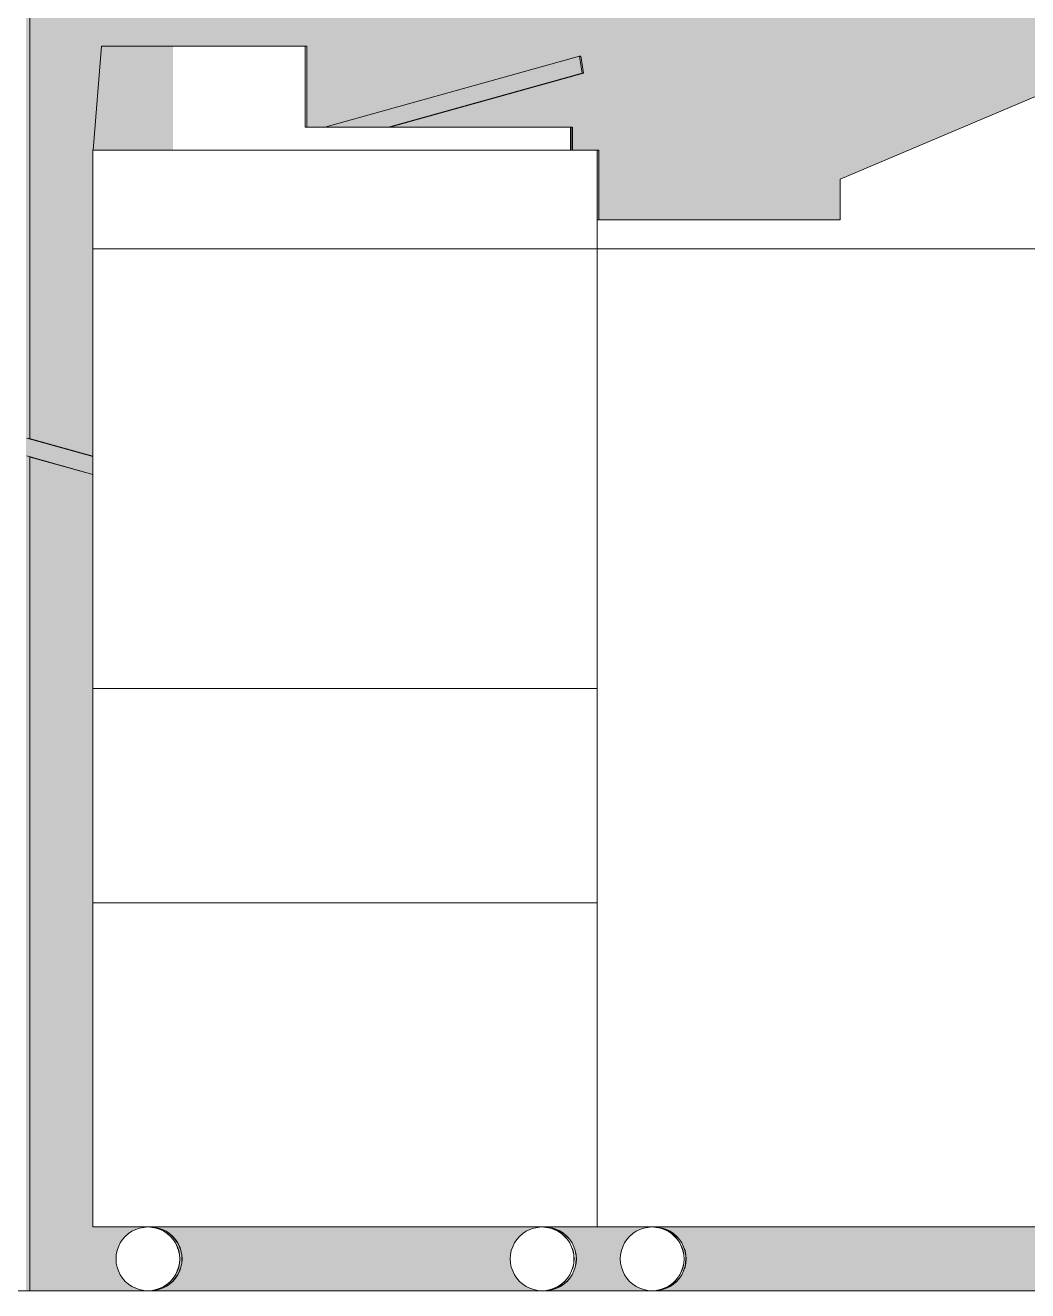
# Model space of a CAD drawing. Header units: millimetres. Extents: x -46169 to 174149, y -86316 to 18123.
# Drawn here: x 112839 to 113704, y -84458 to -83365 of the extents above; entities that cross this region are included whole.
import ezdxf

# ---------------------------------------------------------------- set-up
doc = ezdxf.new("R2010")
doc.units = ezdxf.units.MM
doc.header["$MEASUREMENT"] = 0
doc.linetypes.add('Dashed', pattern=[2822.222233, 1411.111116, -1411.111116])
doc.linetypes.add('Wipeout_Contour', pattern=[1000, 0, -1000])
for name, color, linetype in [('A04_A04_1_A-35-M_FFE_Sanitary', 7, 'Continuous'), ('A04_A04_1_New_A-25-M_Wall_Int', 7, 'Continuous'), ('A04_A04_1_New_A-35-M_FFE_Loose', 7, 'Continuous')]:
    doc.layers.add(name, color=color, linetype=linetype)
for name, color, linetype, lineweight, true_color in [('A04_A04_1_A-35-M_FFE_Sanitary_Pen_No__105', 7, 'Continuous', 15, 0xa6a6a6), ('A04_A04_1_A-35-M_FFE_Sanitary_Pen_No__210', 7, 'Continuous', 13, 0xbae3f7), ('A04_A04_1_New_A-35-M_FFE_Loose_Pen_No__64', 7, 'Continuous', 20, 0x606060)]:
    doc.layers.add(name, color=color, linetype=linetype, lineweight=lineweight, true_color=true_color)
for name, color, linetype, lineweight in [('A04_A04_1_A-95-P_Drawing_Pen_No__1', 7, 'Continuous', 13), ('A04_A04_1_New_A-20-M_Floor_Slab_Pen_No__1', 7, 'Continuous', 13), ('A04_A04_1_New_A-25-M_Wall_Int_Pen_No__87', 8, 'Continuous', 20)]:
    doc.layers.add(name, color=color, linetype=linetype, lineweight=lineweight)

msp = doc.modelspace()

# ---------------------------------------------------------------- hatches: boundary and pattern name
at = {"layer": 'A04_A04_1_A-35-M_FFE_Sanitary', "linetype": 'Continuous', "lineweight": 0, "true_color": 0x3f3f3f}
msp.add_hatch(color=49, dxfattribs=at).paths.add_polyline_path([(117988, -81959.2), (112839.2, -81959.2), (112839.2, -84457.9), (117988, -84457.9)])
msp.add_hatch(color=49, dxfattribs=at).paths.add_polyline_path([(117988, -81959.2), (112839.2, -81959.2), (112839.2, -84457.9), (117988, -84457.9)])
msp.add_hatch(color=49, dxfattribs=at).paths.add_polyline_path([(117988, -81959.2), (112839.2, -81959.2), (112839.2, -84457.9), (117988, -84457.9)])

# ---------------------------------------------------------------- next in the draw order: wipeouts: each hides what was drawn before it
at = {"color": 254, "linetype": 'Wipeout_Contour', "lineweight": 0, "ltscale": 4088012.819226035}
msp.add_wipeout([(112896.9, -83752.8), (112842.5, -83737.7), (112842.5, -84457.9), (112944.5, -84457.9), (112940.9, -84457.7), (112937.4, -84457), (112934, -84455.8), (112930.7, -84454.2), (112927.7, -84452.2), (112925, -84449.9), (112922.7, -84447.2), (112920.7, -84444.2), (112919.1, -84440.9), (112917.9, -84437.5), (112917.2, -84434), (112917, -84430.4), (112917.2, -84426.8), (112917.9, -84423.3), (112919.1, -84419.9), (112920.7, -84416.7), (112922.7, -84413.7), (112925, -84411), (112927.7, -84408.6), (112930.7, -84406.6), (112934, -84405), (112937.4, -84403.9), (112940.9, -84403.2), (112944.5, -84402.9), (112896.9, -84402.9)], dxfattribs=at).dxf.layer = 'A04_A04_1_New_A-25-M_Wall_Int'

# ---------------------------------------------------------------- next in the draw order: wipeouts: each hides what was drawn before it
at = {"color": 254, "linetype": 'Wipeout_Contour', "lineweight": 0, "ltscale": 12167642.40603269}
msp.add_wipeout([(117988, -81959.2), (112842.5, -81959.2), (112842.5, -83722), (112896.9, -83737.1), (112896.9, -83472.9), (112904.6, -83382.9), (113080.3, -83382.9), (113080.3, -83452.9), (113080.3, -83382.9), (113081.8, -83382.9), (113081.8, -83452.9), (113097.3, -83452.9), (113317.2, -83391.7), (113318.3, -83391.7), (113320.7, -83406.4), (113153.5, -83452.9), (113311, -83452.9), (113311, -83472.9), (113334, -83472.9), (113334, -83532.9), (113542.3, -83532.9), (113542.3, -83497.9), (113742.3, -83412.9), (113762.3, -83412.9), (113764, -83412.9), (113984, -83437.9), (113764.1, -83412.9), (113984.5, -83437.9), (113984.5, -83495.4), (114072.7, -83476.7), (114073.8, -83476.7), (114076.9, -83491.4), (113984.5, -83511), (113984.5, -83687.2), (114292.7, -83621.7), (114293.8, -83621.7), (114296.9, -83636.4), (113984.5, -83702.8), (113984.5, -84187.2), (114292.7, -84121.7), (114293.8, -84121.7), (114296.9, -84136.4), (113984.5, -84202.8), (113984.5, -84402.9), (113936.6, -84402.9), (113940.2, -84403.2), (113943.7, -84403.9), (113947.1, -84405), (113950.3, -84406.6), (113953.3, -84408.6), (113950.3, -84406.6), (113947.1, -84405), (113943.7, -84403.9), (113940.2, -84403.2), (113943.8, -84403.9), (113947.2, -84405), (113950.4, -84406.6), (113953.4, -84408.6), (113956.1, -84411), (113958.5, -84413.7), (113960.5, -84416.7), (113962.1, -84419.9), (113963.3, -84423.3), (113964, -84426.8), (113964.2, -84430.4), (113964, -84434), (113963.3, -84437.5), (113962.1, -84440.9), (113960.5, -84444.2), (113958.5, -84447.2), (113956.1, -84449.9), (113953.4, -84452.2), (113950.4, -84454.2), (113947.2, -84455.8), (113943.8, -84457), (113940.3, -84457.7), (113943.7, -84457), (113947.1, -84455.8), (113950.3, -84454.2), (113953.3, -84452.2), (113950.3, -84454.2), (113947.1, -84455.8), (113943.7, -84457), (113940.2, -84457.7), (113936.6, -84457.9), (117988, -84457.9)], dxfattribs=at).dxf.layer = 'A04_A04_1_New_A-25-M_Wall_Int'

# ---------------------------------------------------------------- next in the draw order: wipeouts: each hides what was drawn before it
at = {"color": 254, "linetype": 'Wipeout_Contour', "lineweight": 0, "ltscale": 1263381.216958198}
msp.add_wipeout([(112842.5, -81959.2), (112838.7, -81959.2), (112838.7, -84457.9), (112842.5, -84457.9), (112842.5, -83737.7), (112839.9, -83736.9), (112839.9, -83721.6), (112841, -83721.6), (112842.5, -83722)], dxfattribs=at).dxf.layer = 'A04_A04_1_New_A-25-M_Wall_Int'
at = {"color": 254, "linetype": 'Wipeout_Contour', "lineweight": 0, "ltscale": 7057561.735705513}
msp.add_wipeout([(113284.9, -84402.9), (112946.6, -84402.9), (112950.1, -84403.2), (112953.7, -84403.9), (112957.1, -84405), (112960.3, -84406.6), (112963.3, -84408.6), (112966, -84411), (112968.4, -84413.7), (112970.4, -84416.7), (112972, -84419.9), (112973.1, -84423.3), (112973.8, -84426.8), (112974.1, -84430.4), (112973.8, -84434), (112973.1, -84437.5), (112972, -84440.9), (112970.4, -84444.2), (112968.4, -84447.2), (112966, -84449.9), (112963.3, -84452.2), (112960.3, -84454.2), (112957.1, -84455.8), (112953.7, -84457), (112950.1, -84457.7), (112946.6, -84457.9), (113284.9, -84457.9), (113281.3, -84457.7), (113277.8, -84457), (113274.4, -84455.8), (113271.1, -84454.2), (113268.1, -84452.2), (113265.4, -84449.9), (113263.1, -84447.2), (113261.1, -84444.2), (113259.5, -84440.9), (113258.3, -84437.5), (113257.6, -84434), (113257.4, -84430.4), (113257.6, -84426.8), (113258.3, -84423.3), (113259.5, -84419.9), (113261.1, -84416.7), (113263.1, -84413.7), (113265.4, -84411), (113268.1, -84408.6), (113271.1, -84406.6), (113274.4, -84405), (113277.8, -84403.9), (113281.3, -84403.2)], dxfattribs=at).dxf.layer = 'A04_A04_1_New_A-25-M_Wall_Int'
at = {"color": 254, "linetype": 'Wipeout_Contour', "lineweight": 0, "ltscale": 561629.357819}
msp.add_wipeout([(112966.3, -83382.9), (112904.6, -83382.9), (112897.4, -83472.9), (112966.3, -83472.9)], dxfattribs=at).dxf.layer = 'A04_A04_1_New_A-35-M_FFE_Loose'
at = {"color": 254, "linetype": 'Wipeout_Contour', "lineweight": 0, "ltscale": 562551.877024}
msp.add_wipeout([(113097.3, -83452.9), (113152.4, -83452.9), (113319.6, -83406.4), (113317.2, -83391.7)], dxfattribs=at).dxf.layer = 'A04_A04_1_New_A-35-M_FFE_Loose'
at = {"color": 254, "linetype": 'Wipeout_Contour', "lineweight": 0, "ltscale": 563093.652644}
msp.add_wipeout([(113334, -83472.9), (113332.4, -83472.9), (113332.4, -83532.9), (113334, -83532.9)], dxfattribs=at).dxf.layer = 'A04_A04_1_New_A-35-M_FFE_Loose'

# ---------------------------------------------------------------- next in the draw order: wipeouts: each hides what was drawn before it
at = {"color": 254, "linetype": 'Wipeout_Contour', "lineweight": 0, "ltscale": 7066286.627520355}
msp.add_wipeout([(113290.6, -84457.7), (113287, -84457.9), (113379.9, -84457.9), (113376.3, -84457.7), (113372.8, -84457), (113369.4, -84455.8), (113366.1, -84454.2), (113363.1, -84452.2), (113360.4, -84449.9), (113358.1, -84447.2), (113356.1, -84444.2), (113354.5, -84440.9), (113353.3, -84437.5), (113352.6, -84434), (113352.4, -84430.4), (113352.6, -84426.8), (113353.3, -84423.3), (113354.5, -84419.9), (113356.1, -84416.7), (113358.1, -84413.7), (113360.4, -84411), (113363.1, -84408.6), (113366.1, -84406.6), (113369.4, -84405), (113372.8, -84403.9), (113376.3, -84403.2), (113379.9, -84402.9), (113287, -84402.9), (113290.6, -84403.2), (113294.1, -84403.9), (113297.5, -84405), (113300.7, -84406.6), (113303.7, -84408.6), (113306.4, -84411), (113308.8, -84413.7), (113310.8, -84416.7), (113312.4, -84419.9), (113313.5, -84423.3), (113314.2, -84426.8), (113314.5, -84430.4), (113314.2, -84434), (113313.5, -84437.5), (113312.4, -84440.9), (113310.8, -84444.2), (113308.8, -84447.2), (113306.4, -84449.9), (113303.7, -84452.2), (113300.7, -84454.2), (113297.5, -84455.8), (113294.1, -84457)], dxfattribs=at).dxf.layer = 'A04_A04_1_New_A-25-M_Wall_Int'
at = {"color": 254, "linetype": 'Wipeout_Contour', "lineweight": 0, "ltscale": 562155.845086}
msp.add_wipeout([(112839.9, -83736.9), (112896.9, -83752.8), (112896.9, -83737.5), (112839.9, -83721.6)], dxfattribs=at).dxf.layer = 'A04_A04_1_New_A-35-M_FFE_Loose'
at = {"color": 254, "linetype": 'Wipeout_Contour', "lineweight": 0, "ltscale": 7051411.955365134}
msp.add_wipeout([(112946.4, -84402.9), (112945.5, -84403), (112948.2, -84403.2), (112951.7, -84403.9), (112955.1, -84405), (112958.4, -84406.6), (112961.4, -84408.6), (112964.1, -84411), (112966.4, -84413.7), (112968.4, -84416.7), (112970, -84419.9), (112971.2, -84423.3), (112971.9, -84426.8), (112972.1, -84430.4), (112971.9, -84434), (112971.2, -84437.5), (112970, -84440.9), (112968.4, -84444.2), (112966.4, -84447.2), (112964.1, -84449.9), (112961.4, -84452.2), (112958.4, -84454.2), (112955.1, -84455.8), (112951.7, -84457), (112948.2, -84457.7), (112945.5, -84457.9), (112946.4, -84457.9), (112950, -84457.7), (112953.5, -84457), (112956.9, -84455.8), (112960.2, -84454.2), (112963.2, -84452.2), (112965.9, -84449.9), (112968.2, -84447.2), (112970.2, -84444.2), (112971.8, -84440.9), (112973, -84437.5), (112973.7, -84434), (112973.9, -84430.4), (112973.7, -84426.8), (112973, -84423.3), (112971.8, -84419.9), (112970.2, -84416.7), (112968.2, -84413.7), (112965.9, -84411), (112963.2, -84408.6), (112960.2, -84406.6), (112956.9, -84405), (112953.5, -84403.9), (112950, -84403.2)], dxfattribs=at).dxf.layer = 'A04_A04_1_New_A-35-M_FFE_Loose'

# ---------------------------------------------------------------- next in the draw order: linework, layer by layer
at = {"layer": 'A04_A04_1_A-95-P_Drawing_Pen_No__1', "linetype": 'Continuous'}
msp.add_line((131120.2, -84457.9), (101134.2, -84457.9), dxfattribs=at)
at = {"layer": 'A04_A04_1_New_A-20-M_Floor_Slab_Pen_No__1', "linetype": 'Continuous'}
msp.add_line((126495.6, -84457.9), (108121.1, -84457.9), dxfattribs=at)

# ---------------------------------------------------------------- next in the draw order: wipeouts: each hides what was drawn before it
at = {"color": 254, "linetype": 'Wipeout_Contour', "lineweight": 0, "ltscale": 421576.550029}
msp.add_wipeout([(112839.9, -83721.6), (112896.9, -83737.5), (112841, -83721.6)], dxfattribs=at).dxf.layer = 'A04_A04_1_New_A-35-M_FFE_Loose'

# ---------------------------------------------------------------- next in the draw order: hatches: boundary and pattern name
at = {"layer": 'A04_A04_1_A-35-M_FFE_Sanitary_Pen_No__210', "linetype": 'Continuous', "lineweight": 0, "true_color": 0x2e383d}
h = msp.add_hatch(color=250, dxfattribs=at)
h.paths.add_polyline_path([(112839.2, -81959.2), (112839.2, -84457.9), (117988, -84457.9), (117988, -81959.2)])
h.paths.add_polyline_path([(113332.3, -84402.9), (112896.9, -84402.9), (112896.9, -83472.9), (113332.3, -83472.9)], flags=0)

# ---------------------------------------------------------------- next in the draw order: linework, layer by layer
at = {"layer": 'A04_A04_1_New_A-25-M_Wall_Int_Pen_No__87', "linetype": 'Continuous'}
for p, q in [((112842.5, -83722), (112842.5, -81959.2)), ((112842.5, -84457.9), (112842.5, -83737.7))]:
    msp.add_line(p, q, dxfattribs=at)

# ---------------------------------------------------------------- next in the draw order: wipeouts: each hides what was drawn before it
at = {"color": 254, "linetype": 'Wipeout_Contour', "lineweight": 0, "ltscale": 562080.131872}
msp.add_wipeout([(113081.8, -83382.9), (113080.3, -83382.9), (113080.3, -83452.9), (113081.8, -83452.9)], dxfattribs=at).dxf.layer = 'A04_A04_1_New_A-35-M_FFE_Loose'
at = {"color": 254, "linetype": 'Wipeout_Contour', "lineweight": 0, "ltscale": 562801.480283}
msp.add_wipeout([(113320.7, -83406.4), (113318.3, -83391.7), (113317.2, -83391.7), (113319.6, -83406.4)], dxfattribs=at).dxf.layer = 'A04_A04_1_New_A-35-M_FFE_Loose'
at = {"color": 254, "linetype": 'Wipeout_Contour', "lineweight": 0, "ltscale": 564201.164091}
msp.add_wipeout([(113332.3, -84402.9), (113332.3, -84122.9), (112896.9, -84122.9), (112896.9, -84402.9)], dxfattribs=at).dxf.layer = 'A04_A04_1_New_A-35-M_FFE_Loose'

# ---------------------------------------------------------------- next in the draw order: linework, layer by layer
at = {"layer": 'A04_A04_1_New_A-35-M_FFE_Loose_Pen_No__64', "linetype": 'Continuous'}
msp.add_line((113318.3, -83391.7), (113317.2, -83391.7), dxfattribs=at)

# ---------------------------------------------------------------- next in the draw order: wipeouts: each hides what was drawn before it
at = {"color": 254, "linetype": 'Wipeout_Contour', "lineweight": 0, "ltscale": 563645.977158}
msp.add_wipeout([(113332.3, -84122.9), (113332.3, -83937.9), (112896.9, -83937.9), (112896.9, -84122.9)], dxfattribs=at).dxf.layer = 'A04_A04_1_New_A-35-M_FFE_Loose'
at = {"color": 254, "linetype": 'Wipeout_Contour', "lineweight": 0, "ltscale": 6768672.30201245}
msp.add_wipeout([(112971.7, -84426.8), (112971, -84423.3), (112969.9, -84419.9), (112968.3, -84416.7), (112966.3, -84413.7), (112963.9, -84411), (112961.2, -84408.6), (112958.2, -84406.6), (112955, -84405), (112951.6, -84403.9), (112948.1, -84403.2), (112944.5, -84402.9), (112940.9, -84403.2), (112937.4, -84403.9), (112934, -84405), (112930.7, -84406.6), (112927.7, -84408.6), (112925, -84411), (112922.7, -84413.7), (112920.7, -84416.7), (112919.1, -84419.9), (112917.9, -84423.3), (112917.2, -84426.8), (112917, -84430.4), (112917.2, -84434), (112917.9, -84437.5), (112919.1, -84440.9), (112920.7, -84444.2), (112922.7, -84447.2), (112925, -84449.9), (112927.7, -84452.2), (112930.7, -84454.2), (112934, -84455.8), (112937.4, -84457), (112940.9, -84457.7), (112944.5, -84457.9), (112948.1, -84457.7), (112951.6, -84457), (112955, -84455.8), (112958.2, -84454.2), (112961.2, -84452.2), (112963.9, -84449.9), (112966.3, -84447.2), (112968.3, -84444.2), (112969.9, -84440.9), (112971, -84437.5), (112971.7, -84434), (112972, -84430.4)], dxfattribs=at).dxf.layer = 'A04_A04_1_New_A-35-M_FFE_Loose'
at = {"color": 254, "linetype": 'Wipeout_Contour', "lineweight": 0, "ltscale": 7065052.497641027}
msp.add_wipeout([(113285.9, -84457.9), (113286.8, -84457.9), (113290.4, -84457.7), (113294, -84457), (113297.4, -84455.8), (113300.6, -84454.2), (113303.6, -84452.2), (113306.3, -84449.9), (113308.7, -84447.2), (113310.7, -84444.2), (113312.2, -84440.9), (113313.4, -84437.5), (113314.1, -84434), (113314.3, -84430.4), (113314.1, -84426.8), (113313.4, -84423.3), (113312.2, -84419.9), (113310.7, -84416.7), (113308.7, -84413.7), (113306.3, -84411), (113303.6, -84408.6), (113300.6, -84406.6), (113297.4, -84405), (113294, -84403.9), (113290.4, -84403.2), (113286.8, -84402.9), (113285.9, -84403), (113288.5, -84403.2), (113292.1, -84403.9), (113295.5, -84405), (113298.8, -84406.6), (113301.8, -84408.6), (113304.5, -84411), (113306.8, -84413.7), (113308.8, -84416.7), (113310.4, -84419.9), (113311.6, -84423.3), (113312.3, -84426.8), (113312.5, -84430.4), (113312.3, -84434), (113311.6, -84437.5), (113310.4, -84440.9), (113308.8, -84444.2), (113306.8, -84447.2), (113304.5, -84449.9), (113301.8, -84452.2), (113298.8, -84454.2), (113295.5, -84455.8), (113292.1, -84457), (113288.6, -84457.7)], dxfattribs=at).dxf.layer = 'A04_A04_1_New_A-35-M_FFE_Loose'

# ---------------------------------------------------------------- next in the draw order: linework, layer by layer
at = {"layer": 'A04_A04_1_New_A-35-M_FFE_Loose_Pen_No__64', "linetype": 'Continuous'}
for p, q in [((112896.9, -84402.9), (112896.9, -84122.9)), ((112922.7, -84413.7), (112925, -84411)), ((112925, -84411), (112927.7, -84408.6)), ((112927.7, -84408.6), (112930.7, -84406.6)), ((112930.7, -84406.6), (112934, -84405)), ((112934, -84405), (112937.4, -84403.9)), ((112937.4, -84403.9), (112940.9, -84403.2)), ((112940.9, -84403.2), (112944.5, -84402.9)), ((112944.5, -84402.9), (112948.1, -84403.2)), ((112945.5, -84403), (112946.4, -84402.9)), ((112946.4, -84402.9), (112950, -84403.2)), ((112948.1, -84403.1), (112948.2, -84403.2)), ((112948.1, -84403.2), (112951.6, -84403.9)), ((112948.2, -84403.2), (112951.7, -84403.9)), ((112950, -84403.1), (112950.1, -84403.2)), ((112950, -84403.2), (112953.5, -84403.9)), ((112950.1, -84403.2), (112953.7, -84403.9)), ((112951.6, -84403.9), (112955, -84405)), ((112951.7, -84403.9), (112955.1, -84405)), ((112953.5, -84403.9), (112956.9, -84405)), ((112953.7, -84403.9), (112957.1, -84405)), ((112955, -84405), (112958.2, -84406.6)), ((112955.1, -84405), (112958.4, -84406.6)), ((112956.9, -84405), (112960.2, -84406.6)), ((112957.1, -84405), (112960.3, -84406.6)), ((112958.2, -84406.6), (112961.2, -84408.6)), ((112958.4, -84406.6), (112961.4, -84408.6)), ((112960.2, -84406.6), (112963.2, -84408.6)), ((112960.3, -84406.6), (112963.3, -84408.6)), ((112961.2, -84408.6), (112963.9, -84411)), ((112961.4, -84408.6), (112964.1, -84411)), ((112963.2, -84408.6), (112965.9, -84411)), ((112963.3, -84408.6), (112966, -84411)), ((112963.9, -84411), (112966.3, -84413.7)), ((112964.1, -84411), (112966.4, -84413.7)), ((112965.9, -84411), (112968.2, -84413.7)), ((112966, -84411), (112968.4, -84413.7)), ((112917.2, -84426.8), (112917.9, -84423.3)), ((112917.9, -84423.3), (112919.1, -84419.9)), ((112919.1, -84419.9), (112920.7, -84416.7)), ((112920.7, -84416.7), (112922.7, -84413.7)), ((112966.3, -84413.7), (112968.3, -84416.7)), ((112966.4, -84413.7), (112968.4, -84416.7)), ((112968.2, -84413.7), (112970.2, -84416.7)), ((112968.3, -84416.7), (112969.9, -84419.9)), ((112968.4, -84413.7), (112970.4, -84416.7)), ((112968.4, -84416.7), (112970, -84419.9)), ((112969.9, -84419.9), (112971, -84423.3)), ((112970, -84419.9), (112971.2, -84423.3)), ((112970.2, -84416.7), (112971.8, -84419.9)), ((112970.4, -84416.7), (112972, -84419.9)), ((112971, -84423.3), (112971.7, -84426.8)), ((112971.2, -84423.3), (112971.9, -84426.8)), ((112971.8, -84419.9), (112973, -84423.3)), ((112972, -84419.9), (112973.1, -84423.3)), ((112973, -84423.3), (112973.7, -84426.8)), ((112973.1, -84423.3), (112973.8, -84426.8)), ((112917, -84430.4), (112917.2, -84426.8)), ((112917.2, -84434), (112917, -84430.4)), ((112917.9, -84437.5), (112917.2, -84434)), ((112971.7, -84434), (112971, -84437.5)), ((112971.9, -84434), (112971.2, -84437.5)), ((112972, -84430.4), (112971.7, -84434)), ((112971.9, -84426.8), (112972.1, -84430.4)), ((112971.9, -84426.8), (112972, -84430.4)), ((112972.1, -84430.4), (112971.9, -84434)), ((112973.7, -84434), (112973, -84437.5)), ((112973.8, -84434), (112973.1, -84437.5)), ((112973.9, -84430.4), (112973.7, -84434)), ((112973.8, -84426.8), (112974.1, -84430.4)), ((112973.8, -84426.8), (112973.9, -84430.4)), ((112974.1, -84430.4), (112973.8, -84434)), ((112919.1, -84440.9), (112917.9, -84437.5)), ((112920.7, -84444.2), (112919.1, -84440.9)), ((112922.7, -84447.2), (112920.7, -84444.2)), ((112968.3, -84444.2), (112966.3, -84447.2)), ((112968.4, -84444.2), (112966.4, -84447.2)), ((112970.2, -84444.2), (112968.2, -84447.2)), ((112969.9, -84440.9), (112968.3, -84444.2)), ((112970, -84440.9), (112968.4, -84444.2)), ((112970.4, -84444.2), (112968.4, -84447.2)), ((112971, -84437.5), (112969.9, -84440.9)), ((112971.2, -84437.5), (112970, -84440.9)), ((112971.8, -84440.9), (112970.2, -84444.2)), ((112972, -84440.9), (112970.4, -84444.2)), ((112973, -84437.5), (112971.8, -84440.9)), ((112973.1, -84437.5), (112972, -84440.9)), ((112925, -84449.9), (112922.7, -84447.2)), ((112927.7, -84452.2), (112925, -84449.9)), ((112930.7, -84454.2), (112927.7, -84452.2)), ((112934, -84455.8), (112930.7, -84454.2)), ((112937.4, -84457), (112934, -84455.8)), ((112955, -84455.8), (112951.6, -84457)), ((112955.1, -84455.8), (112951.7, -84457)), ((112956.9, -84455.8), (112953.5, -84457)), ((112957.1, -84455.8), (112953.7, -84457)), ((112958.2, -84454.2), (112955, -84455.8)), ((112958.4, -84454.2), (112955.1, -84455.8)), ((112960.2, -84454.2), (112956.9, -84455.8)), ((112960.3, -84454.2), (112957.1, -84455.8)), ((112961.2, -84452.2), (112958.2, -84454.2)), ((112961.4, -84452.2), (112958.4, -84454.2)), ((112963.2, -84452.2), (112960.2, -84454.2)), ((112963.3, -84452.2), (112960.3, -84454.2)), ((112963.9, -84449.9), (112961.2, -84452.2)), ((112964.1, -84449.9), (112961.4, -84452.2)), ((112965.9, -84449.9), (112963.2, -84452.2)), ((112966, -84449.9), (112963.3, -84452.2)), ((112966.3, -84447.2), (112963.9, -84449.9)), ((112966.4, -84447.2), (112964.1, -84449.9)), ((112968.2, -84447.2), (112965.9, -84449.9)), ((112968.4, -84447.2), (112966, -84449.9)), ((112940.9, -84457.7), (112937.4, -84457)), ((112944.5, -84457.9), (112940.9, -84457.7)), ((112948.1, -84457.7), (112944.5, -84457.9)), ((112946.4, -84457.9), (112945.5, -84457.9)), ((112950, -84457.7), (112946.4, -84457.9)), ((112951.6, -84457), (112948.1, -84457.7)), ((112948.2, -84457.7), (112948.1, -84457.7)), ((112951.7, -84457), (112948.2, -84457.7)), ((112953.5, -84457), (112950, -84457.7)), ((112950.1, -84457.7), (112950, -84457.7)), ((112953.7, -84457), (112950.1, -84457.7))]:
    msp.add_line(p, q, dxfattribs=at)

# ---------------------------------------------------------------- next in the draw order: wipeouts: each hides what was drawn before it
at = {"color": 254, "linetype": 'Wipeout_Contour', "lineweight": 0, "ltscale": 562973.102325}
msp.add_wipeout([(113332.3, -83937.9), (113332.3, -83557.9), (112896.9, -83557.9), (112896.9, -83937.9)], dxfattribs=at).dxf.layer = 'A04_A04_1_New_A-35-M_FFE_Loose'
at = {"color": 254, "linetype": 'Wipeout_Contour', "lineweight": 0, "ltscale": 6781766.724721055}
msp.add_wipeout([(113312.2, -84426.8), (113311.5, -84423.3), (113310.3, -84419.9), (113308.7, -84416.7), (113306.7, -84413.7), (113304.3, -84411), (113301.6, -84408.6), (113298.6, -84406.6), (113295.4, -84405), (113292, -84403.9), (113288.5, -84403.2), (113284.9, -84402.9), (113281.3, -84403.2), (113277.8, -84403.9), (113274.4, -84405), (113271.1, -84406.6), (113268.1, -84408.6), (113265.4, -84411), (113263.1, -84413.7), (113261.1, -84416.7), (113259.5, -84419.9), (113258.3, -84423.3), (113257.6, -84426.8), (113257.4, -84430.4), (113257.6, -84434), (113258.3, -84437.5), (113259.5, -84440.9), (113261.1, -84444.2), (113263.1, -84447.2), (113265.4, -84449.9), (113268.1, -84452.2), (113271.1, -84454.2), (113274.4, -84455.8), (113277.8, -84457), (113281.3, -84457.7), (113284.9, -84457.9), (113288.5, -84457.7), (113292, -84457), (113295.4, -84455.8), (113298.6, -84454.2), (113301.6, -84452.2), (113304.3, -84449.9), (113306.7, -84447.2), (113308.7, -84444.2), (113310.3, -84440.9), (113311.5, -84437.5), (113312.2, -84434), (113312.4, -84430.4)], dxfattribs=at).dxf.layer = 'A04_A04_1_New_A-35-M_FFE_Loose'

# ---------------------------------------------------------------- next in the draw order: linework, layer by layer
at = {"layer": 'A04_A04_1_New_A-35-M_FFE_Loose_Pen_No__64', "linetype": 'Continuous'}
for p, q in [((112839.9, -83721.6), (112896.9, -83737.5)), ((112896.9, -83737.1), (112841, -83721.6)), ((112839.9, -83736.9), (112896.9, -83752.8)), ((112896.9, -84122.9), (112896.9, -83937.9)), ((113263.1, -84413.7), (113265.4, -84411)), ((113265.4, -84411), (113268.1, -84408.6)), ((113268.1, -84408.6), (113271.1, -84406.6)), ((113271.1, -84406.6), (113274.4, -84405)), ((113274.4, -84405), (113277.8, -84403.9)), ((113277.8, -84403.9), (113281.3, -84403.2)), ((113281.3, -84403.2), (113284.9, -84402.9)), ((113284.9, -84402.9), (113288.5, -84403.2)), ((113285.9, -84403), (113286.8, -84402.9)), ((113286.8, -84402.9), (113290.4, -84403.2)), ((113288.5, -84403.1), (113288.6, -84403.2)), ((113288.5, -84403.2), (113292, -84403.9)), ((113288.6, -84403.2), (113292.1, -84403.9)), ((113290.4, -84403.1), (113290.6, -84403.2)), ((113290.4, -84403.2), (113294, -84403.9)), ((113290.6, -84403.2), (113294.1, -84403.9)), ((113292, -84403.9), (113295.4, -84405)), ((113292.1, -84403.9), (113295.5, -84405)), ((113294, -84403.9), (113297.4, -84405)), ((113294.1, -84403.9), (113297.5, -84405)), ((113295.4, -84405), (113298.6, -84406.6)), ((113295.5, -84405), (113298.8, -84406.6)), ((113297.4, -84405), (113300.6, -84406.6)), ((113297.5, -84405), (113300.7, -84406.6)), ((113298.6, -84406.6), (113301.6, -84408.6)), ((113298.8, -84406.6), (113301.8, -84408.6)), ((113300.6, -84406.6), (113303.6, -84408.6)), ((113300.7, -84406.6), (113303.7, -84408.6)), ((113301.6, -84408.6), (113304.3, -84411)), ((113301.8, -84408.6), (113304.5, -84411)), ((113303.6, -84408.6), (113306.3, -84411)), ((113303.7, -84408.6), (113306.4, -84411)), ((113304.3, -84411), (113306.7, -84413.7)), ((113304.5, -84411), (113306.8, -84413.7)), ((113306.3, -84411), (113308.7, -84413.7)), ((113306.4, -84411), (113308.8, -84413.7)), ((113257.6, -84426.8), (113258.3, -84423.3)), ((113258.3, -84423.3), (113259.5, -84419.9)), ((113259.5, -84419.9), (113261.1, -84416.7)), ((113261.1, -84416.7), (113263.1, -84413.7)), ((113306.7, -84413.7), (113308.7, -84416.7)), ((113306.8, -84413.7), (113308.8, -84416.7)), ((113308.7, -84413.7), (113310.7, -84416.7)), ((113308.7, -84416.7), (113310.3, -84419.9)), ((113308.8, -84413.7), (113310.8, -84416.7)), ((113308.8, -84416.7), (113310.4, -84419.9)), ((113310.3, -84419.9), (113311.5, -84423.3)), ((113310.4, -84419.9), (113311.6, -84423.3)), ((113310.7, -84416.7), (113312.2, -84419.9)), ((113310.8, -84416.7), (113312.4, -84419.9)), ((113311.5, -84423.3), (113312.2, -84426.8)), ((113311.6, -84423.3), (113312.3, -84426.8)), ((113312.2, -84419.9), (113313.4, -84423.3)), ((113312.4, -84419.9), (113313.5, -84423.3)), ((113313.4, -84423.3), (113314.1, -84426.8)), ((113313.5, -84423.3), (113314.2, -84426.8)), ((113257.4, -84430.4), (113257.6, -84426.8)), ((113257.6, -84434), (113257.4, -84430.4)), ((113258.3, -84437.5), (113257.6, -84434)), ((113312.2, -84434), (113311.5, -84437.5)), ((113312.3, -84434), (113311.6, -84437.5)), ((113312.4, -84430.4), (113312.2, -84434)), ((113312.3, -84426.8), (113312.5, -84430.4)), ((113312.3, -84426.8), (113312.4, -84430.4)), ((113312.5, -84430.4), (113312.3, -84434)), ((113314.1, -84434), (113313.4, -84437.5)), ((113314.2, -84434), (113313.5, -84437.5)), ((113314.3, -84430.4), (113314.1, -84434)), ((113314.2, -84426.8), (113314.5, -84430.4)), ((113314.2, -84426.8), (113314.3, -84430.4)), ((113314.5, -84430.4), (113314.2, -84434)), ((113259.5, -84440.9), (113258.3, -84437.5)), ((113261.1, -84444.2), (113259.5, -84440.9)), ((113263.1, -84447.2), (113261.1, -84444.2)), ((113308.7, -84444.2), (113306.7, -84447.2)), ((113308.8, -84444.2), (113306.8, -84447.2)), ((113310.3, -84440.9), (113308.7, -84444.2)), ((113310.7, -84444.2), (113308.7, -84447.2)), ((113310.4, -84440.9), (113308.8, -84444.2)), ((113310.8, -84444.2), (113308.8, -84447.2)), ((113311.5, -84437.5), (113310.3, -84440.9)), ((113311.6, -84437.5), (113310.4, -84440.9)), ((113312.2, -84440.9), (113310.7, -84444.2)), ((113312.4, -84440.9), (113310.8, -84444.2)), ((113313.4, -84437.5), (113312.2, -84440.9)), ((113313.5, -84437.5), (113312.4, -84440.9)), ((113265.4, -84449.9), (113263.1, -84447.2)), ((113268.1, -84452.2), (113265.4, -84449.9)), ((113271.1, -84454.2), (113268.1, -84452.2)), ((113274.4, -84455.8), (113271.1, -84454.2)), ((113277.8, -84457), (113274.4, -84455.8)), ((113295.4, -84455.8), (113292, -84457)), ((113295.5, -84455.8), (113292.1, -84457)), ((113297.4, -84455.8), (113294, -84457)), ((113297.5, -84455.8), (113294.1, -84457)), ((113298.6, -84454.2), (113295.4, -84455.8)), ((113298.8, -84454.2), (113295.5, -84455.8)), ((113300.6, -84454.2), (113297.4, -84455.8)), ((113300.7, -84454.2), (113297.5, -84455.8)), ((113301.6, -84452.2), (113298.6, -84454.2)), ((113301.8, -84452.2), (113298.8, -84454.2)), ((113303.6, -84452.2), (113300.6, -84454.2)), ((113303.7, -84452.2), (113300.7, -84454.2)), ((113304.3, -84449.9), (113301.6, -84452.2)), ((113304.5, -84449.9), (113301.8, -84452.2)), ((113306.3, -84449.9), (113303.6, -84452.2)), ((113306.4, -84449.9), (113303.7, -84452.2)), ((113306.7, -84447.2), (113304.3, -84449.9)), ((113306.8, -84447.2), (113304.5, -84449.9)), ((113308.7, -84447.2), (113306.3, -84449.9)), ((113308.8, -84447.2), (113306.4, -84449.9)), ((113281.3, -84457.7), (113277.8, -84457)), ((113284.9, -84457.9), (113281.3, -84457.7)), ((113288.5, -84457.7), (113284.9, -84457.9)), ((113286.8, -84457.9), (113285.9, -84457.9)), ((113290.4, -84457.7), (113286.8, -84457.9)), ((113292, -84457), (113288.5, -84457.7)), ((113288.6, -84457.7), (113288.5, -84457.7)), ((113292.1, -84457), (113288.6, -84457.7)), ((113294, -84457), (113290.4, -84457.7)), ((113290.6, -84457.7), (113290.4, -84457.7)), ((113294.1, -84457), (113290.6, -84457.7))]:
    msp.add_line(p, q, dxfattribs=at)

# ---------------------------------------------------------------- next in the draw order: wipeouts: each hides what was drawn before it
at = {"color": 254, "linetype": 'Wipeout_Contour', "lineweight": 0, "ltscale": 562419.894618}
msp.add_wipeout([(113332.3, -83557.9), (113332.3, -83472.9), (112896.9, -83472.9), (112896.9, -83557.9)], dxfattribs=at).dxf.layer = 'A04_A04_1_New_A-35-M_FFE_Loose'

# ---------------------------------------------------------------- next in the draw order: linework, layer by layer
at = {"layer": 'A04_A04_1_New_A-35-M_FFE_Loose_Pen_No__64', "linetype": 'Continuous'}
for p, q in [((112897.4, -83472.9), (112904.6, -83382.9)), ((112896.9, -83472.9), (112896.9, -83557.9)), ((112896.9, -83937.9), (112896.9, -83557.9))]:
    msp.add_line(p, q, dxfattribs=at)

# ---------------------------------------------------------------- next in the draw order: wipeouts: each hides what was drawn before it
at = {"color": 254, "linetype": 'Wipeout_Contour', "lineweight": 0, "ltscale": 843367.818547}
msp.add_wipeout([(113309.5, -83472.9), (113309.5, -83452.9), (113080.3, -83452.9), (113080.3, -83382.9), (112966.3, -83382.9), (112966.3, -83472.9)], dxfattribs=at).dxf.layer = 'A04_A04_1_New_A-35-M_FFE_Loose'
at = {"color": 254, "linetype": 'Wipeout_Contour', "lineweight": 0, "ltscale": 565273.025521}
msp.add_wipeout([(113982.3, -84402.9), (113982.3, -83557.9), (113332.3, -83557.9), (113332.3, -84402.9)], dxfattribs=at).dxf.layer = 'A04_A04_1_New_A-35-M_FFE_Loose'

# ---------------------------------------------------------------- next in the draw order: linework, layer by layer
at = {"layer": 'A04_A04_1_New_A-35-M_FFE_Loose_Pen_No__64', "linetype": 'Continuous'}
for p, q in [((112904.6, -83382.9), (113080.3, -83382.9)), ((113080.3, -83382.9), (113080.3, -83452.9)), ((113081.8, -83382.9), (113080.3, -83382.9)), ((113081.8, -83382.9), (113081.8, -83452.9)), ((113332.3, -83937.9), (112896.9, -83937.9)), ((113332.3, -84122.9), (112896.9, -84122.9)), ((113332.3, -84402.9), (112896.9, -84402.9))]:
    msp.add_line(p, q, dxfattribs=at)

# ---------------------------------------------------------------- next in the draw order: wipeouts: each hides what was drawn before it
at = {"color": 254, "linetype": 'Wipeout_Contour', "lineweight": 0, "ltscale": 1128197.314530725}
msp.add_wipeout([(113742.3, -83412.9), (113542.3, -83497.9), (113542.3, -83532.9), (113332.3, -83532.9), (113332.3, -83557.9), (113982.3, -83557.9), (113982.3, -83437.9), (113762.3, -83412.9)], dxfattribs=at).dxf.layer = 'A04_A04_1_New_A-35-M_FFE_Loose'
at = {"color": 254, "linetype": 'Wipeout_Contour', "lineweight": 0, "ltscale": 562924.782916}
msp.add_wipeout([(113310.9, -83452.9), (113309.6, -83452.9), (113309.6, -83472.9), (113310.9, -83472.9)], dxfattribs=at).dxf.layer = 'A04_A04_1_New_A-35-M_FFE_Loose'
at = {"color": 254, "linetype": 'Wipeout_Contour', "lineweight": 0, "ltscale": 7210238.806015968}
msp.add_wipeout([(113383.5, -84457.7), (113380.7, -84457.9), (113381.6, -84457.9), (113385.2, -84457.7), (113388.7, -84457), (113392.1, -84455.8), (113395.3, -84454.2), (113398.3, -84452.2), (113401, -84449.9), (113403.4, -84447.2), (113405.4, -84444.2), (113407, -84440.9), (113408.1, -84437.5), (113408.8, -84434), (113409.1, -84430.4), (113408.8, -84426.8), (113408.1, -84423.3), (113407, -84419.9), (113405.4, -84416.7), (113403.4, -84413.7), (113401, -84411), (113398.3, -84408.6), (113395.3, -84406.6), (113392.1, -84405), (113388.7, -84403.9), (113385.2, -84403.2), (113381.6, -84402.9), (113380.7, -84403), (113383.5, -84403.2), (113387.1, -84403.9), (113390.5, -84405), (113393.8, -84406.6), (113396.8, -84408.6), (113399.5, -84411), (113401.8, -84413.7), (113403.8, -84416.7), (113405.4, -84419.9), (113406.6, -84423.3), (113407.3, -84426.8), (113407.5, -84430.4), (113407.3, -84434), (113406.6, -84437.5), (113405.4, -84440.9), (113403.8, -84444.2), (113401.8, -84447.2), (113399.5, -84449.9), (113396.8, -84452.2), (113393.8, -84454.2), (113390.5, -84455.8), (113387.1, -84457), (113383.6, -84457.7)], dxfattribs=at).dxf.layer = 'A04_A04_1_New_A-35-M_FFE_Loose'

# ---------------------------------------------------------------- next in the draw order: linework, layer by layer
at = {"layer": 'A04_A04_1_New_A-35-M_FFE_Loose_Pen_No__64', "linetype": 'Continuous'}
for p, q in [((113542.3, -83497.9), (113742.3, -83412.9)), ((113332.3, -83472.9), (112896.9, -83472.9)), ((113332.3, -83472.9), (113332.3, -83532.9)), ((113334, -83472.9), (113332.3, -83472.9)), ((113334, -83532.9), (113334, -83472.9)), ((113542.3, -83532.9), (113542.3, -83497.9)), ((113332.3, -83557.9), (113332.3, -83532.9)), ((113332.3, -83532.9), (113542.3, -83532.9)), ((113332.3, -83557.9), (112896.9, -83557.9)), ((113332.3, -84402.9), (113332.3, -83557.9)), ((113982.3, -83557.9), (113332.3, -83557.9))]:
    msp.add_line(p, q, dxfattribs=at)

# ---------------------------------------------------------------- next in the draw order: wipeouts: each hides what was drawn before it
at = {"color": 254, "linetype": 'Wipeout_Contour', "lineweight": 0, "ltscale": 562608.652599}
msp.add_wipeout([(113152.4, -83452.9), (113153.5, -83452.9), (113320.7, -83406.4), (113319.6, -83406.4)], dxfattribs=at).dxf.layer = 'A04_A04_1_New_A-35-M_FFE_Loose'
at = {"color": 254, "linetype": 'Wipeout_Contour', "lineweight": 0, "ltscale": 6785423.494879421}
msp.add_wipeout([(113407.2, -84426.8), (113406.5, -84423.3), (113405.3, -84419.9), (113403.7, -84416.7), (113401.7, -84413.7), (113399.3, -84411), (113396.6, -84408.6), (113393.6, -84406.6), (113390.4, -84405), (113387, -84403.9), (113383.5, -84403.2), (113379.9, -84402.9), (113376.3, -84403.2), (113372.8, -84403.9), (113369.4, -84405), (113366.1, -84406.6), (113363.1, -84408.6), (113360.4, -84411), (113358.1, -84413.7), (113356.1, -84416.7), (113354.5, -84419.9), (113353.3, -84423.3), (113352.6, -84426.8), (113352.4, -84430.4), (113352.6, -84434), (113353.3, -84437.5), (113354.5, -84440.9), (113356.1, -84444.2), (113358.1, -84447.2), (113360.4, -84449.9), (113363.1, -84452.2), (113366.1, -84454.2), (113369.4, -84455.8), (113372.8, -84457), (113376.3, -84457.7), (113379.9, -84457.9), (113383.5, -84457.7), (113387, -84457), (113390.4, -84455.8), (113393.6, -84454.2), (113396.6, -84452.2), (113399.3, -84449.9), (113401.7, -84447.2), (113403.7, -84444.2), (113405.3, -84440.9), (113406.5, -84437.5), (113407.2, -84434), (113407.4, -84430.4)], dxfattribs=at).dxf.layer = 'A04_A04_1_New_A-35-M_FFE_Loose'

# ---------------------------------------------------------------- next in the draw order: linework, layer by layer
at = {"layer": 'A04_A04_1_A-35-M_FFE_Sanitary_Pen_No__105', "linetype": 'Dashed'}
msp.add_line((105427.1, -84457.9), (131120.2, -84457.9), dxfattribs=at)
at = {"layer": 'A04_A04_1_New_A-35-M_FFE_Loose_Pen_No__64', "linetype": 'Continuous'}
for p, q in [((113317.2, -83391.7), (113097.3, -83452.9)), ((113319.6, -83406.4), (113317.2, -83391.7)), ((113320.7, -83406.4), (113318.3, -83391.7)), ((113319.6, -83406.4), (113152.4, -83452.9)), ((113153.5, -83452.9), (113320.7, -83406.4)), ((113320.7, -83406.4), (113319.6, -83406.4)), ((113080.3, -83452.9), (113309.5, -83452.9)), ((113309.6, -83452.9), (113309.5, -83452.9)), ((113309.5, -83452.9), (113309.5, -83472.9)), ((113309.6, -83452.9), (113310.9, -83452.9)), ((113309.6, -83452.9), (113309.6, -83472.9)), ((113311, -83452.9), (113310.9, -83452.9)), ((113310.9, -83452.9), (113310.9, -83472.9)), ((113311, -83452.9), (113311, -83472.9)), ((113982.3, -84402.9), (113332.3, -84402.9)), ((113358.1, -84413.7), (113360.4, -84411)), ((113360.4, -84411), (113363.1, -84408.6)), ((113363.1, -84408.6), (113366.1, -84406.6)), ((113366.1, -84406.6), (113369.4, -84405)), ((113369.4, -84405), (113372.8, -84403.9)), ((113372.8, -84403.9), (113376.3, -84403.2)), ((113376.3, -84403.2), (113379.9, -84402.9)), ((113379.9, -84402.9), (113383.5, -84403.2)), ((113380.8, -84403), (113381.6, -84402.9)), ((113381.6, -84402.9), (113385.2, -84403.2)), ((113383.5, -84403.1), (113383.6, -84403.2)), ((113383.5, -84403.2), (113387, -84403.9)), ((113383.6, -84403.2), (113387.1, -84403.9)), ((113385.2, -84403.1), (113385.3, -84403.2)), ((113385.2, -84403.2), (113388.7, -84403.9)), ((113385.3, -84403.2), (113388.8, -84403.9)), ((113387, -84403.9), (113390.4, -84405)), ((113387.1, -84403.9), (113390.5, -84405)), ((113388.7, -84403.9), (113392.1, -84405)), ((113388.8, -84403.9), (113392.2, -84405)), ((113390.4, -84405), (113393.6, -84406.6)), ((113390.5, -84405), (113393.8, -84406.6)), ((113392.1, -84405), (113395.3, -84406.6)), ((113392.2, -84405), (113395.5, -84406.6)), ((113393.6, -84406.6), (113396.6, -84408.6)), ((113393.8, -84406.6), (113396.8, -84408.6)), ((113395.3, -84406.6), (113398.3, -84408.6)), ((113395.5, -84406.6), (113398.4, -84408.6)), ((113396.6, -84408.6), (113399.3, -84411)), ((113396.8, -84408.6), (113399.5, -84411)), ((113398.3, -84408.6), (113401, -84411)), ((113398.4, -84408.6), (113401.1, -84411)), ((113399.3, -84411), (113401.7, -84413.7)), ((113399.5, -84411), (113401.8, -84413.7)), ((113401, -84411), (113403.4, -84413.7)), ((113401.1, -84411), (113403.5, -84413.7)), ((113352.6, -84426.8), (113353.3, -84423.3)), ((113353.3, -84423.3), (113354.5, -84419.9)), ((113354.5, -84419.9), (113356.1, -84416.7)), ((113356.1, -84416.7), (113358.1, -84413.7)), ((113401.7, -84413.7), (113403.7, -84416.7)), ((113401.8, -84413.7), (113403.8, -84416.7)), ((113403.4, -84413.7), (113405.4, -84416.7)), ((113403.5, -84413.7), (113405.5, -84416.7)), ((113403.7, -84416.7), (113405.3, -84419.9)), ((113403.8, -84416.7), (113405.4, -84419.9)), ((113405.3, -84419.9), (113406.5, -84423.3)), ((113405.4, -84416.7), (113407, -84419.9)), ((113405.4, -84419.9), (113406.6, -84423.3)), ((113405.5, -84416.7), (113407.1, -84419.9)), ((113406.5, -84423.3), (113407.2, -84426.8)), ((113406.6, -84423.3), (113407.3, -84426.8)), ((113407, -84419.9), (113408.1, -84423.3)), ((113407.1, -84419.9), (113408.3, -84423.3)), ((113408.1, -84423.3), (113408.8, -84426.8)), ((113408.3, -84423.3), (113409, -84426.8)), ((113352.4, -84430.4), (113352.6, -84426.8)), ((113352.6, -84434), (113352.4, -84430.4)), ((113353.3, -84437.5), (113352.6, -84434)), ((113407.2, -84434), (113406.5, -84437.5)), ((113407.3, -84434), (113406.6, -84437.5)), ((113407.4, -84430.4), (113407.2, -84434)), ((113407.3, -84426.8), (113407.5, -84430.4)), ((113407.3, -84426.8), (113407.4, -84430.4)), ((113407.5, -84430.4), (113407.3, -84434)), ((113408.8, -84434), (113408.1, -84437.5)), ((113409, -84434), (113408.3, -84437.5)), ((113409.1, -84430.4), (113408.8, -84434)), ((113409, -84426.8), (113409.2, -84430.4)), ((113409, -84426.8), (113409.1, -84430.4)), ((113409.2, -84430.4), (113409, -84434)), ((113354.5, -84440.9), (113353.3, -84437.5)), ((113356.1, -84444.2), (113354.5, -84440.9)), ((113358.1, -84447.2), (113356.1, -84444.2)), ((113403.7, -84444.2), (113401.7, -84447.2)), ((113403.8, -84444.2), (113401.8, -84447.2)), ((113405.4, -84444.2), (113403.4, -84447.2)), ((113405.5, -84444.2), (113403.5, -84447.2)), ((113405.3, -84440.9), (113403.7, -84444.2)), ((113405.4, -84440.9), (113403.8, -84444.2)), ((113406.5, -84437.5), (113405.3, -84440.9)), ((113406.6, -84437.5), (113405.4, -84440.9)), ((113407, -84440.9), (113405.4, -84444.2)), ((113407.1, -84440.9), (113405.5, -84444.2)), ((113408.1, -84437.5), (113407, -84440.9)), ((113408.3, -84437.5), (113407.1, -84440.9)), ((113360.4, -84449.9), (113358.1, -84447.2)), ((113363.1, -84452.2), (113360.4, -84449.9)), ((113366.1, -84454.2), (113363.1, -84452.2)), ((113369.4, -84455.8), (113366.1, -84454.2)), ((113372.8, -84457), (113369.4, -84455.8)), ((113390.4, -84455.8), (113387, -84457)), ((113390.5, -84455.8), (113387.1, -84457)), ((113392.1, -84455.8), (113388.7, -84457)), ((113392.2, -84455.8), (113388.8, -84457)), ((113393.6, -84454.2), (113390.4, -84455.8)), ((113393.8, -84454.2), (113390.5, -84455.8)), ((113395.3, -84454.2), (113392.1, -84455.8)), ((113395.5, -84454.2), (113392.2, -84455.8)), ((113396.6, -84452.2), (113393.6, -84454.2)), ((113396.8, -84452.2), (113393.8, -84454.2)), ((113398.3, -84452.2), (113395.3, -84454.2)), ((113398.4, -84452.2), (113395.5, -84454.2)), ((113399.3, -84449.9), (113396.6, -84452.2)), ((113399.5, -84449.9), (113396.8, -84452.2)), ((113401, -84449.9), (113398.3, -84452.2)), ((113401.1, -84449.9), (113398.4, -84452.2)), ((113401.7, -84447.2), (113399.3, -84449.9)), ((113401.8, -84447.2), (113399.5, -84449.9)), ((113403.4, -84447.2), (113401, -84449.9)), ((113403.5, -84447.2), (113401.1, -84449.9)), ((113376.3, -84457.7), (113372.8, -84457)), ((113379.9, -84457.9), (113376.3, -84457.7)), ((113383.5, -84457.7), (113379.9, -84457.9)), ((113381.6, -84457.9), (113380.8, -84457.9)), ((113385.2, -84457.7), (113381.6, -84457.9)), ((113387, -84457), (113383.5, -84457.7)), ((113383.6, -84457.7), (113383.5, -84457.7)), ((113387.1, -84457), (113383.6, -84457.7)), ((113388.7, -84457), (113385.2, -84457.7)), ((113385.3, -84457.7), (113385.2, -84457.7)), ((113388.8, -84457), (113385.3, -84457.7))]:
    msp.add_line(p, q, dxfattribs=at)

doc.saveas('drawing.dxf')
